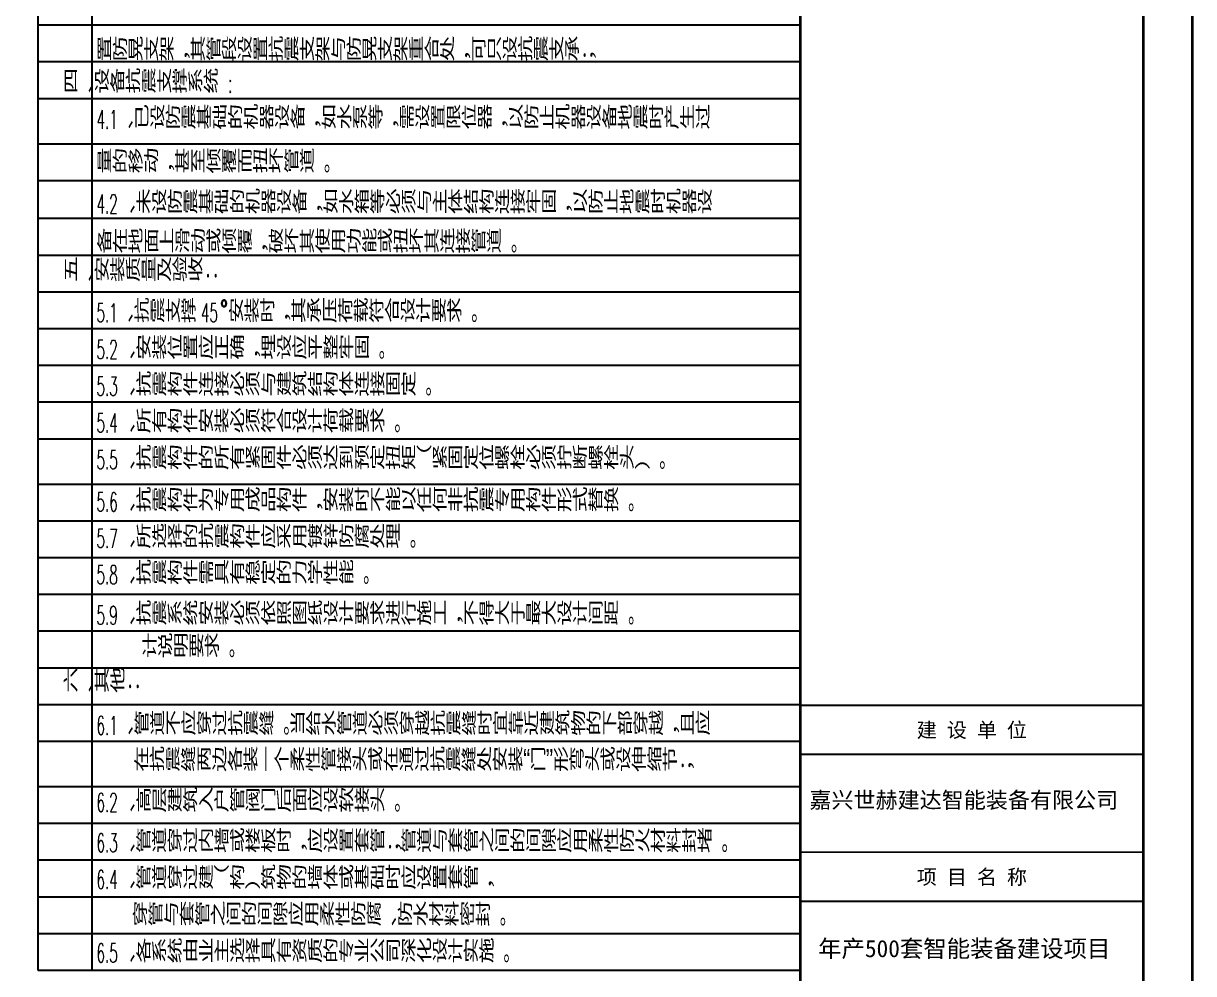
# Model space of a CAD drawing. Extents: x -452079 to 117456, y 3902 to 836955.
# Drawn here: x -267839 to -243956, y 693925 to 713315 of the extents above; entities that cross this region are included whole.
import ezdxf
from ezdxf.enums import TextEntityAlignment as Align

# ---------------------------------------------------------------- set-up
doc = ezdxf.new("R2010")
doc.units = 0
doc.header["$LTSCALE"] = 1000
doc.header["$MEASUREMENT"] = 0
doc.layers.add('0-cxFrame', color=155, linetype='Continuous')
doc.layers.add('总说明', color=2, linetype='Continuous')
doc.layers.add('0-cxText', color=131, linetype='Continuous', lineweight=25)
doc.styles.add('_TCH_DIM', font='SIMPLEX', dxfattribs={"width": 0.75, "bigfont": '@1HZTXT'})
doc.styles.add('cx_biaoti', font='')
doc.styles.add('cx_tuming', font='')
doc.styles.add('cx_tuqian1', font='')
doc.styles.add('黑体', font='', dxfattribs={"height": 12})
doc.styles.get('cx_biaoti').set_extended_font_data('SimSun')
doc.styles.get('cx_tuming').set_extended_font_data('SimHei')
doc.styles.get('cx_tuqian1').set_extended_font_data('SimSun')
doc.styles.get('黑体').set_extended_font_data('SimHei')

# ---------------------------------------------------------------- blocks, each defined once
blk = doc.blocks.new('zjcx_lan_xiangmu(Dragon)')
for p, q in [((-7000, 9000), (0, 9000)), ((-7000, 6000), (0, 6000)), ((-7000, 3000), (0, 3000)), ((-5000, 1000), (-5000, 0))]:
    blk.add_line(p, q)
at = {"const_width": 30}
for points in [[(-7000, 10000), (0, 10000)], [(-7000, 7000), (0, 7000)], [(-7000, 7000), (0, 7000)], [(-7000, 4000), (0, 4000)], [(-7000, 4000), (0, 4000)], [(-7000, 1000), (0, 1000)], [(-7000, 0), (0, 0)]]:
    blk.add_lwpolyline(points, dxfattribs=at)
blk.add_lwpolyline([(-7000, 10000), (0, 10000), (0, 0), (-7000, 0)], close=True)
at = {"style": 'cx_biaoti'}
for s, p in [('建 设 单 位', (-3500, 9500)), ('项 目 名 称', (-3500, 6500)), ('子 项 名 称', (-3500, 3500)), ('工程编号', (-6013, 500))]:
    blk.add_text(s, height=300, dxfattribs=at).set_placement(p, align=Align.MIDDLE)
blk = doc.blocks.new('T-项目(Dragon)')
blk.add_blockref('zjcx_lan_xiangmu(Dragon)', (0, 0))
at = {"color": 3, "style": 'cx_tuming'}
for s, height, p in [('嘉兴世赫建达智能装备有限公司', 330, (-6816, 7901)), ('年产500套智能装备建设项目 ', 350, (-6638, 4859))]:
    blk.add_text(s, height=height, dxfattribs=at).set_placement(p)
blk = doc.blocks.new('zjcx_T1(Dragon)')
at = {"layer": '0-cxFrame', "const_width": 50}
blk.add_lwpolyline([(-7000, 0), (0, 0), (0, 57400), (-7000, 57400)], close=True, dxfattribs=at)
at = {"layer": '0-cxFrame'}
blk.add_blockref('T-项目(Dragon)', (0, 15000), dxfattribs=at)
blk = doc.blocks.new('TK22.A1 L(Dragon)')
at = {"layer": '0-cxFrame', "color": 7, "const_width": 0.5}
blk.add_lwpolyline([(0, 0), (-841, 0), (-841, 594), (0, 594)], close=True, dxfattribs=at)
at = {"layer": '0-cxFrame', "const_width": 0.5}
for points in [[(-80, 10), (-821, 10), (-821, 584), (-80, 584)], [(-10, 10), (-80, 10), (-80, 584), (-10, 584)]]:
    blk.add_lwpolyline(points, close=True, dxfattribs=at)
at = {"layer": '0-cxFrame', "xscale": 0.01, "yscale": 0.01, "zscale": 0.01}
blk.add_blockref('zjcx_T1(Dragon)', (-10, 10), dxfattribs=at)
at = {"style": '黑体', "flags": 4}
blk.add_attdef('图幅', text='', height=3.3, dxfattribs=at).set_placement((-40, 3), align=Align.RIGHT)
at = {"layer": '0-cxText', "flags": 4}
for tag, height, style, p in [('建设单位', 3.5, 'cx_tuming', (-45, 240)), ('项目名称', 3.5, 'cx_tuming', (-45, 210)), ('子项名称', 3.5, 'cx_tuming', (-45, 180)), ('工程编号', 3.3, 'cx_tuqian1', (-35, 165)), ('图名1', 3.5, 'cx_tuming', (-45, 87)), ('图名2', 3.5, 'cx_tuming', (-45, 79)), ('图名3', 3.5, 'cx_tuming', (-45, 71)), ('出图日期', 3.3, 'cx_tuqian1', (-39, 60)), ('专业', 3.3, 'cx_tuqian1', (-55, 52)), ('图号', 3.3, 'cx_tuqian1', (-55, 44)), ('版次', 3.3, 'cx_tuqian1', (-20, 44))]:
    blk.add_attdef(tag, text='', height=height, dxfattribs=dict(at, style=style)).set_placement(p, align=Align.MIDDLE)

msp = doc.modelspace()

# ---------------------------------------------------------------- linework, layer by layer
at = {"layer": '总说明', "color": 37, "linetype": 'ByBlock'}
for p, q in [((-267542.78, 728451.17), (-267542.78, 693995.64)), ((-266441.28, 728451.17), (-266441.28, 693995.64)), ((-251981.06, 727701.62), (-251981.06, 695494.74)), ((-267542.78, 713284.67), (-251981.06, 713284.67)), ((-267542.78, 712535.12), (-251981.06, 712535.12)), ((-267542.78, 711785.57), (-251981.06, 711785.57)), ((-267542.78, 710860.5), (-251981.06, 710860.5)), ((-267542.78, 710110.95), (-251981.06, 710110.95)), ((-267542.78, 709337.67), (-251981.06, 709337.67)), ((-267542.78, 708588.12), (-251981.06, 708588.12)), ((-267542.78, 707838.57), (-251981.06, 707838.57)), ((-267542.78, 707089.02), (-251981.06, 707089.02)), ((-267542.78, 706339.47), (-251981.06, 706339.47)), ((-267542.78, 705589.92), (-251981.06, 705589.92)), ((-267542.78, 704840.37), (-251981.06, 704840.37)), ((-267542.78, 703915.3), (-251981.06, 703915.3)), ((-267542.78, 703915.3), (-251981.06, 703915.3)), ((-267542.78, 703165.75), (-251981.06, 703165.75)), ((-267542.78, 703165.75), (-251981.06, 703165.75)), ((-267542.78, 702416.2), (-251981.06, 702416.2)), ((-267542.78, 701666.65), (-251981.06, 701666.65)), ((-267542.78, 700917.1), (-251981.06, 700917.1)), ((-267542.78, 700167.56), (-251981.06, 700167.56)), ((-267542.78, 699418.01), (-251981.06, 699418.01)), ((-267542.78, 698668.46), (-251981.06, 698668.46)), ((-267542.78, 697743.39), (-251981.06, 697743.39)), ((-267542.78, 696993.84), (-251981.06, 696993.84)), ((-267542.78, 696244.29), (-251981.06, 696244.29)), ((-267542.78, 695494.74), (-251981.06, 695494.74)), ((-267542.78, 694745.19), (-251981.06, 694745.19)), ((-267542.78, 693995.64), (-251981.06, 693995.64))]:
    msp.add_line(p, q, dxfattribs=at)

# ---------------------------------------------------------------- block references
at = {"layer": '0-cxFrame', "xscale": 100, "yscale": 100, "zscale": 100}
msp.add_blockref('TK22.A1 L(Dragon)', (-243981.06, 673401.71), dxfattribs=at)

# ---------------------------------------------------------------- texts
at = {"layer": '总说明', "color": 2, "style": '_TCH_DIM'}
for s, height, width, p in [('置防晃支架，其管段设置抗震支架与防晃支架重合处，可只设抗震支承；', 446.4567, 0.75, (-266346.7, 712556.33, 800.07)), ('四、设备抗震支撑系统', 446.457, 0.75, (-267035.28, 711901.45, 800.07)), (':', 382.5, 0.529412, (-263660.28, 711901.45, 800.07)), ('4.1', 382.5, 0.529412, (-266346.7, 711165.23, 800.07)), ('、已设防震基础的机器设备，如水泵等，需设置限位器，以防止机器设备地震时产生过', 446.4567, 0.75, (-265903.13, 711165.23, 800.07)), ('量的移动，甚至倾覆而扭坏管道。', 446.4567, 0.75, (-266346.7, 710271.18, 800.07)), ('4.2', 382.5, 0.529412, (-266346.7, 709439, 1600.13)), ('、未设防震基础的机器设备，如水箱等必须与主体结构连接牢固，以防止地震时机器设', 446.4567, 0.75, (-265864.56, 709439, 1600.13)), ('备在地面上滑动或倾覆，破坏其使用功能或扭坏其连接管道。', 446.4567, 0.75, (-266346.7, 708636.58, 800.07)), ('五、安装质量及验收：', 446.457, 0.75, (-267035.28, 708053.97, 800.07)), ('、抗震支撑', 446.457, 0.75, (-265903.13, 707217.48, 800.07)), ('°安装时，其承压荷载符合设计要求。', 446.4567, 0.75, (-263829.92, 707217.48, 800.07)), ('5.1', 382.5, 0.529412, (-266346.7, 707217.48, 800.07)), ('45', 382.5, 0.529412, (-264215.63, 707217.48, 800.07)), ('、安装位置应正确，埋设应平整牢固。', 446.4567, 0.75, (-265864.56, 706467.93, 800.07)), ('5.2', 382.5, 0.529412, (-266346.7, 706467.93, 800.07)), ('、抗震构件连接必须与建筑结构体连接固定。', 446.4567, 0.75, (-265864.56, 705718.38, 800.07)), ('5.3', 382.5, 0.529412, (-266346.7, 705718.38, 800.07)), ('5.4', 382.5, 0.529412, (-266346.7, 704968.83, 800.07)), ('、所有构件安装必须符合设计荷载要求。', 446.4567, 0.75, (-265864.56, 704968.83, 800.07)), ('5.5', 382.5, 0.529412, (-266346.7, 704219.28, 800.07)), ('、抗震构件的所有紧固件必须达到预定扭矩（紧固定位螺栓必须拧断螺栓头）。', 446.4567, 0.75, (-265864.56, 704219.28, 800.07)), ('、抗震构件为专用成品构件，安装时不能以任何非抗震专用构件形式替换。', 446.4567, 0.75, (-265864.56, 703356.95, 1600.13)), ('5.6', 382.5, 0.529412, (-266346.7, 703356.95, 1600.13)), ('、所选择的抗震构件应采用镀锌防腐处理。', 446.4567, 0.75, (-265864.56, 702612.18, 800.07)), ('5.7', 382.5, 0.529412, (-266346.7, 702612.18, 800.07)), ('5.8', 382.5, 0.529412, (-266346.7, 701873.64, 800.07)), ('、抗震构件需具有稳定的力学性能。', 446.4567, 0.75, (-265864.56, 701873.64, 800.07)), ('、抗震系统安装必须依照图纸设计要求进行施工，不得大于最大设计间距。', 446.4567, 0.75, (-265864.56, 701045.59, 800.07)), ('5.9', 382.5, 0.529412, (-266346.7, 701045.59, 800.07)), ('计说明要求。', 446.457, 0.75, (-265424.2, 700379.04, 800.07)), ('六、其他：', 446.457, 0.75, (-267035.28, 699673.21, 800.07)), ('、管道不应穿过抗震缝。当给水管道必须穿越抗震缝时宜靠近建筑物的下部穿越，且应', 446.4567, 0.75, (-265903.13, 698797.44, 800.07)), ('6.1', 382.5, 0.529412, (-266346.7, 698797.44, 800.07)), ('在抗震缝两边各装一个柔性管接头或在通过抗震缝处安装“门”形弯头或设伸缩节；', 446.4567, 0.75, (-265591.7, 698060.39, 800.07)), ('6.2', 382.5, 0.529412, (-266346.7, 697226.79, 800.07)), ('、高层建筑入户管阀门后面应设软接头。', 446.4567, 0.75, (-265864.56, 697226.79, 800.07)), ('、管道穿过内墙或楼板时，应设置套管；管道与套管之间的间隙应用柔性防火材料封堵。', 446.4567, 0.75, (-265864.56, 696402.29, 800.07)), ('6.3', 382.5, 0.529412, (-266346.7, 696402.29, 800.07)), ('6.4', 382.5, 0.529412, (-266346.7, 695652.74, 800.07)), ('、管道穿过建（构）筑物的墙体或基础时应设置套管，', 446.4567, 0.75, (-265864.56, 695652.74, 800.07)), ('穿管与套管之间的间隙应用柔性防腐、防水材料密封。', 446.4567, 0.75, (-265620.22, 694903.19, 800.07)), ('6.5', 382.5, 0.529412, (-266346.7, 694153.64, 800.07)), ('、各系统由业主选择具有资质的专业公司深化设计实施。', 446.4567, 0.75, (-265864.56, 694153.64, 800.07))]:
    msp.add_text(s, height=height, dxfattribs=dict(at, width=width)).set_placement(p)

doc.saveas('drawing.dxf')
